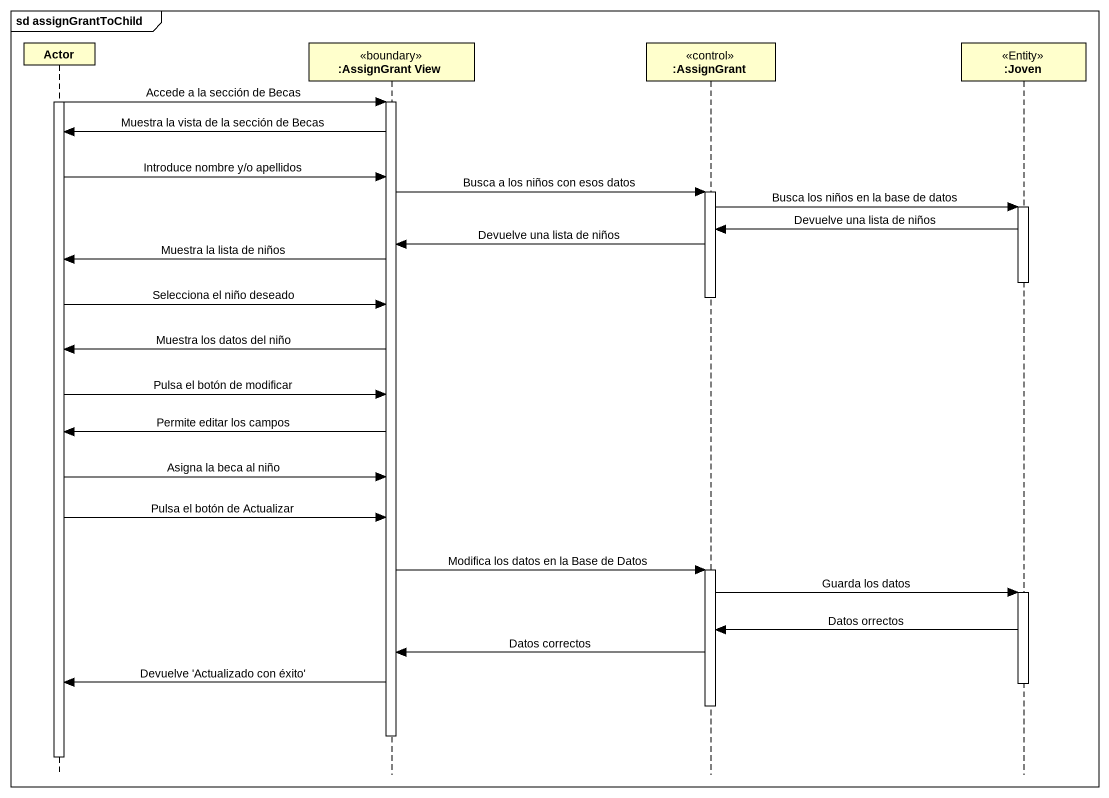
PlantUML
@startuml
mainframe sd assignGrantToChild
hide footbox
participant "Actor" as Actor_
participant ":AssignGrant View" as AssignGrant_View <<boundary>>
participant ":AssignGrant" as AssignGrant <<control>>
participant ":Joven" as Joven <<Entity>>

activate Actor_
Actor_ -> AssignGrant_View : Accede a la sección de Becas
activate AssignGrant_View
AssignGrant_View -> Actor_ : Muestra la vista de la sección de Becas
Actor_ -> AssignGrant_View : Introduce nombre y/o apellidos
AssignGrant_View -> AssignGrant : Busca a los niños con esos datos
activate AssignGrant
AssignGrant -> Joven : Busca los niños en la base de datos
activate Joven
Joven -> AssignGrant : Devuelve una lista de niños
AssignGrant -> AssignGrant_View : Devuelve una lista de niños
AssignGrant_View -> Actor_ : Muestra la lista de niños
deactivate Joven
deactivate AssignGrant
Actor_ -> AssignGrant_View : Selecciona el niño deseado
AssignGrant_View -> Actor_ : Muestra los datos del niño
Actor_ -> AssignGrant_View : Pulsa el botón de modificar
AssignGrant_View -> Actor_ : Permite editar los campos
Actor_ -> AssignGrant_View : Asigna la beca al niño
Actor_ -> AssignGrant_View : Pulsa el botón de Actualizar
AssignGrant_View -> AssignGrant : Modifica los datos en la Base de Datos
activate AssignGrant
AssignGrant -> Joven : Guarda los datos
activate Joven
Joven -> AssignGrant : Datos orrectos
AssignGrant -> AssignGrant_View : Datos correctos
AssignGrant_View -> Actor_ : Devuelve 'Actualizado con éxito'
deactivate Joven
deactivate AssignGrant
deactivate AssignGrant_View
deactivate Actor_
@enduml
